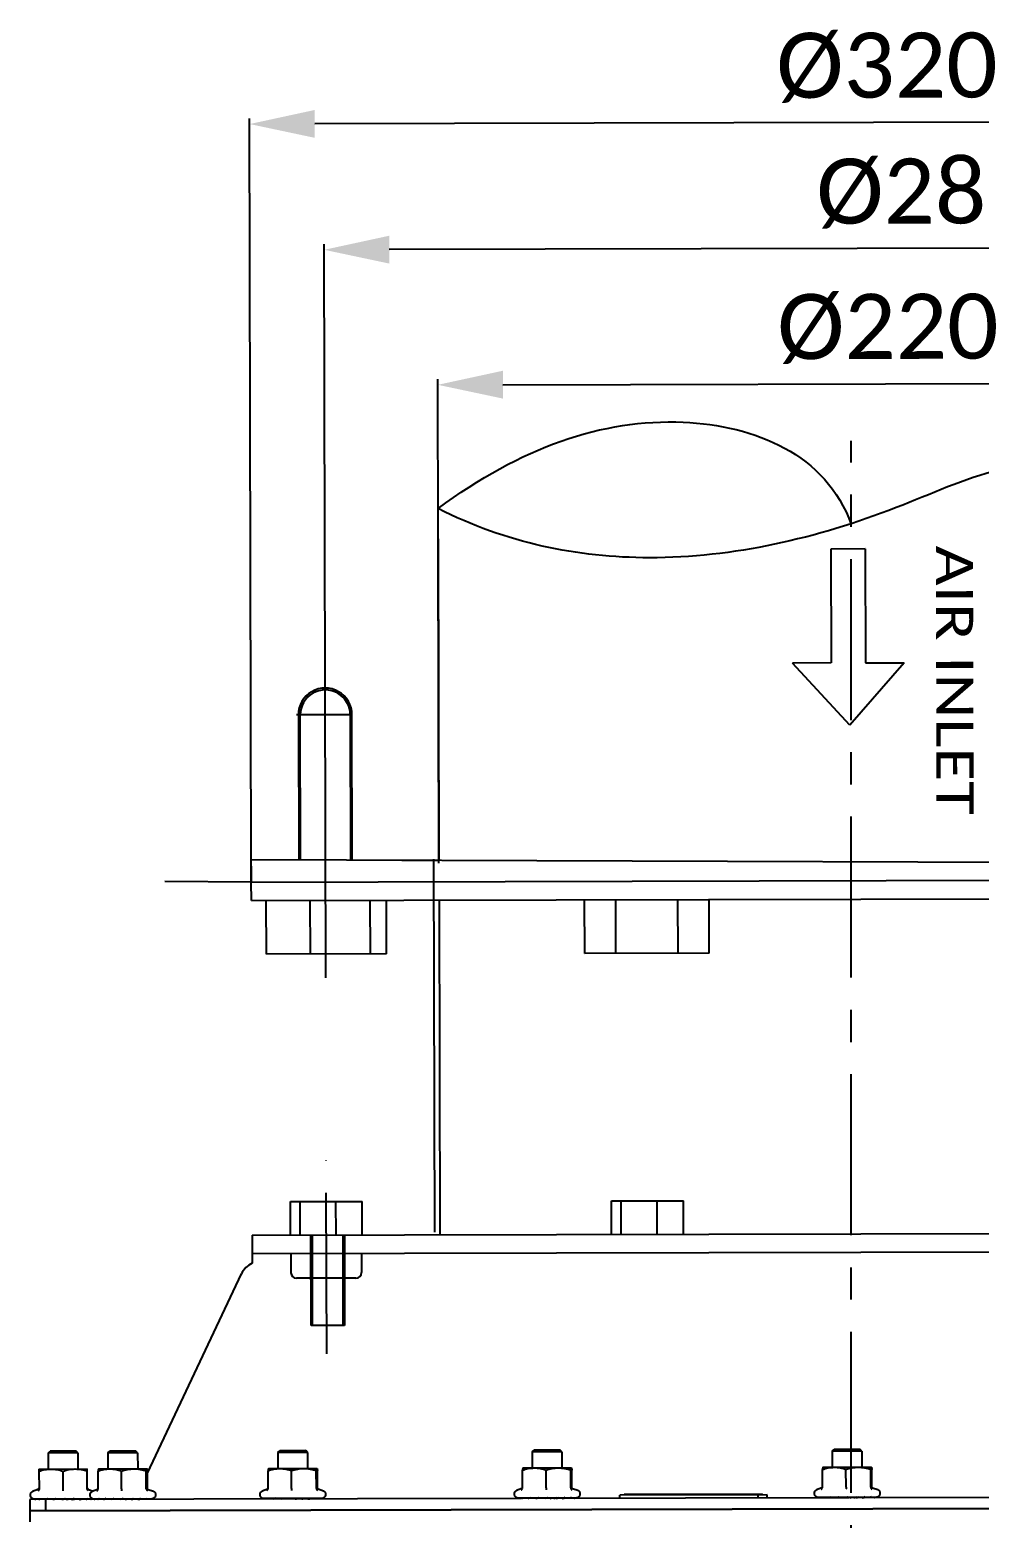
# Model space of a CAD drawing. Header units: millimetres. Extents: x 242 to 4341, y -255 to 3233.
# Drawn here: x 521.8 to 777.3, y 1896 to 2296.4 of the extents above; entities that cross this region are included whole.
import ezdxf
from ezdxf.enums import TextEntityAlignment as Align

# ---------------------------------------------------------------- set-up
doc = ezdxf.new("R2010")
doc.units = ezdxf.units.MM
doc.header["$LTSCALE"] = 115.5
doc.header["$PDMODE"] = 3
doc.header["$PDSIZE"] = 8
doc.linetypes.add('CENTER', pattern=[0.6, 0.375, -0.075, 0.075, -0.075])
doc.layers.get('0').update_dxf_attribs({"linetype": 'CONTINUOUS'})
doc.layers.get('Defpoints').update_dxf_attribs({"linetype": 'CONTINUOUS'})
doc.layers.add('02___PRT_ALL_AXES', color=7, linetype='CONTINUOUS')
doc.styles.get("Standard").update_dxf_attribs({"font": 'calibri.ttf'})
doc.dimstyles.new('DIMSTYLE_1', dxfattribs={"dimtxt": 17.5, "dimasz": 17.5, "dimexe": 1.5, "dimexo": 1, "dimgap": 0.875, "dimtad": 1, "dimdec": 0, "dimdsep": 46, "dimtxsty": 'Standard', "dimblk": '_FILLED', "dimblk1": '_FILLED', "dimblk2": '_FILLED', "dimcen": 0.09, "dimazin": 2, "dimtp": 0.01, "dimtm": 0.01, "dimtfac": 1, "dimtdec": 0, "dimtofl": 0, "dimtmove": 0, "dimatfit": 3, "dimldrblk": '_FILLED', "dimfxl": 1, "dimtolj": 1, "dimarcsym": 0})
doc.dimstyles.new('DIMSTYLE_2', dxfattribs={"dimtxt": 17.5, "dimasz": 17.5, "dimexe": 1.5, "dimexo": 1, "dimgap": 0.875, "dimtad": 1, "dimdsep": 46, "dimtxsty": 'Standard', "dimblk": '_FILLED', "dimblk1": '_FILLED', "dimblk2": '_FILLED', "dimcen": 0.09, "dimazin": 2, "dimtp": 0.01, "dimtm": 0.01, "dimtfac": 1, "dimtofl": 0, "dimtmove": 0, "dimatfit": 3, "dimldrblk": '_FILLED', "dimfxl": 1, "dimtolj": 1, "dimarcsym": 0})

# ---------------------------------------------------------------- blocks, each defined once
blk = doc.blocks.new('_FILLED')
at = {"color": 0, "linetype": 'ByBlock'}
blk.add_solid([(0, 0), (-1, 0.214), (-1, -0.214)], dxfattribs=at)
blk = doc.blocks.new('*D375')
at = {"color": 0, "linetype": 'Continuous', "lineweight": -2}
for p, q in [((581.38, 2072.16), (580.93, 2272.56)), ((883.43, 2271.74), (598.44, 2271.1)), ((901.38, 2072.87), (900.93, 2273.27))]:
    blk.add_line(p, q, dxfattribs=at)
at = {"layer": 'Defpoints', "color": 0}
for p in [(580.94, 2271.06), (581.38, 2071.16), (901.38, 2071.87)]:
    blk.add_point(p, dxfattribs=at)
at = {"color": 0, "linetype": 'ByBlock', "lineweight": -2, "xscale": 17.5, "yscale": 17.5, "zscale": 17.5}
for p, rotation in [((580.94, 2271.06), 180.1274300736771), ((900.93, 2271.77), 0.1274300736770528)]:
    blk.add_blockref('_FILLED', p, dxfattribs=dict(at, rotation=rotation))
at = {"color": 0, "insert": (752.43, 2295.65), "char_height": 17.5, "attachment_point": 2, "rotation": 0.1274, "line_spacing_factor": 0.9}
blk.add_mtext('\\A1;%%c320', dxfattribs=at)
blk = doc.blocks.new('*D379')
at = {"color": 0, "linetype": 'Continuous', "lineweight": -2}
for p, q in [((601.45, 2041.38), (601.01, 2238.73)), ((881.45, 2038.43), (881.01, 2239.35)), ((863.51, 2237.81), (618.51, 2237.27))]:
    blk.add_line(p, q, dxfattribs=at)
at = {"layer": 'Defpoints', "color": 0}
for p in [(601.01, 2237.23), (601.45, 2040.38), (881.46, 2037.43)]:
    blk.add_point(p, dxfattribs=at)
at = {"color": 0, "linetype": 'ByBlock', "lineweight": -2, "xscale": 17.5, "yscale": 17.5, "zscale": 17.5}
for p, rotation in [((601.01, 2237.23), 180.127430073677), ((881.01, 2237.85), 0.1274300736770063)]:
    blk.add_blockref('_FILLED', p, dxfattribs=dict(at, rotation=rotation))
at = {"color": 0, "insert": (763.21, 2261.8), "char_height": 17.5, "attachment_point": 2, "rotation": 0.1274, "line_spacing_factor": 0.9}
blk.add_mtext('\\A1;%%c280', dxfattribs=at)
blk = doc.blocks.new('*D382')
at = {"color": 0, "linetype": 'Continuous', "lineweight": -2}
for p, q in [((631.88, 2072.27), (631.59, 2202.41)), ((850.88, 2072.76), (850.59, 2202.89)), ((649.09, 2200.94), (833.09, 2201.35))]:
    blk.add_line(p, q, dxfattribs=at)
at = {"layer": 'Defpoints', "color": 0}
for p in [(850.59, 2201.39), (631.88, 2071.27), (850.88, 2071.76)]:
    blk.add_point(p, dxfattribs=at)
at = {"color": 0, "linetype": 'ByBlock', "lineweight": -2, "xscale": 17.5, "yscale": 17.5, "zscale": 17.5}
for p, rotation in [((631.59, 2200.91), 180.127430073677), ((850.59, 2201.39), 0.1274300736770185)]:
    blk.add_blockref('_FILLED', p, dxfattribs=dict(at, rotation=rotation))
at = {"color": 0, "insert": (752.68, 2225.38), "char_height": 17.5, "attachment_point": 2, "rotation": 0.1274, "line_spacing_factor": 0.9}
blk.add_mtext('\\A1;%%c220', dxfattribs=at)
blk = doc.blocks.new('ARROW_2_BL0', base_point=(1103.52, 965.54))
at = {"color": 7, "linetype": 'Continuous'}
for p, q in [((1110.46, 970.17), (1110.46, 980.54)), ((1110.46, 980.54), (1127.21, 965.86)), ((1079.82, 970.17), (1079.82, 960.92)), ((1079.82, 970.17), (1110.46, 970.17)), ((1127.21, 965.86), (1110.46, 950.54)), ((1079.82, 960.92), (1110.46, 960.92)), ((1110.46, 960.92), (1110.46, 950.54))]:
    blk.add_line(p, q, dxfattribs=at)

msp = doc.modelspace()

# ---------------------------------------------------------------- linework, layer by layer
at = {"color": 0, "linetype": 'Continuous'}
for p, q in [((631.876, 2073.03), (631.666, 2167.603)), ((631.684, 2159.512), (631.876, 2073.03)), ((608.461, 2112.102), (593.531, 2112.09)), ((594.049, 2112.105), (594.136, 2073.008)), ((594.641, 2073.009), (594.554, 2112.091)), ((608.024, 2112.102), (608.111, 2073.039)), ((608.548, 2073.04), (608.461, 2112.102)), ((581.312, 2071.411), (581.389, 2067.157)), ((581.389, 2067.157), (581.375, 2073.2)), ((581.375, 2073.2), (901.379, 2072.123)), ((621.876, 2073.064), (631.876, 2073.03)), ((630.777, 1972.975), (630.553, 2073.309)), ((581.342, 2067.156), (558.104, 2067.324)), ((585.438, 2047.766), (585.406, 2062.166)), ((597.278, 2047.792), (597.246, 2062.192)), ((613.45, 2047.828), (613.418, 2062.228)), ((617.784, 2047.838), (617.752, 2062.238)), ((671.113, 2047.957), (671.081, 2062.357)), ((679.485, 2047.975), (679.453, 2062.375)), ((696.228, 2048.012), (696.196, 2062.412)), ((704.599, 2048.031), (704.567, 2062.431)), ((617.784, 2047.838), (585.438, 2047.766)), ((704.599, 2048.031), (671.113, 2047.957)), ((591.921, 1981.18), (611.239, 1981.223)), ((591.941, 1972.18), (591.921, 1981.18)), ((594.529, 1972.186), (594.509, 1981.186)), ((604.188, 1972.208), (604.168, 1981.208)), ((611.259, 1972.223), (611.239, 1981.223)), ((678.345, 1981.373), (697.663, 1981.415)), ((678.365, 1972.373), (678.345, 1981.373)), ((680.953, 1972.378), (680.933, 1981.378)), ((690.612, 1972.4), (690.592, 1981.4)), ((697.683, 1972.416), (697.663, 1981.415)), ((597.469, 1947.811), (597.415, 1972.214)), ((597.743, 1972.226), (597.798, 1947.823)), ((605.978, 1972.204), (606.033, 1947.801)), ((606.43, 1972.213), (606.484, 1947.81)), ((592.026, 1967.181), (592.038, 1962.053)), ((611.033, 1967.223), (611.045, 1962.095)), ((609.548, 1960.591), (593.541, 1960.556)), ((606.484, 1947.81), (597.469, 1947.811)), ((526.73, 1913.535), (527.229, 1914.036)), ((534.229, 1914.052), (527.229, 1914.036)), ((534.73, 1913.553), (534.229, 1914.052)), ((542.792, 1913.571), (543.291, 1914.072)), ((550.291, 1914.088), (543.291, 1914.072)), ((550.792, 1913.589), (550.291, 1914.088)), ((588.531, 1913.673), (589.03, 1914.174)), ((596.03, 1914.189), (589.03, 1914.174)), ((596.531, 1913.69), (596.03, 1914.189)), ((656.984, 1913.825), (657.483, 1914.326)), ((664.483, 1914.342), (657.483, 1914.326)), ((664.984, 1913.843), (664.483, 1914.342)), ((737.73, 1914.004), (738.229, 1914.506)), ((745.73, 1914.022), (737.73, 1914.004)), ((745.229, 1914.521), (738.229, 1914.506)), ((745.73, 1914.022), (745.229, 1914.521)), ((745.73, 1914.022), (745.739, 1909.722)), ((534.73, 1913.553), (526.73, 1913.535)), ((526.73, 1913.535), (526.74, 1909.235)), ((534.73, 1913.553), (534.74, 1909.253)), ((550.792, 1913.589), (542.792, 1913.571)), ((542.792, 1913.571), (542.801, 1909.271)), ((550.792, 1913.589), (550.801, 1909.289)), ((596.531, 1913.69), (588.531, 1913.673)), ((588.531, 1913.673), (588.54, 1909.373)), ((596.531, 1913.69), (596.54, 1909.39)), ((664.984, 1913.843), (656.984, 1913.825)), ((656.984, 1913.825), (656.993, 1909.525)), ((664.984, 1913.843), (664.993, 1909.543)), ((737.73, 1914.004), (737.739, 1909.704)), ((524.24, 1909.23), (537.24, 1909.259)), ((524.24, 1909.23), (524.24, 1908.649)), ((524.24, 1908.649), (524.251, 1903.836)), ((530.749, 1903.851), (530.739, 1908.663)), ((537.24, 1908.678), (537.24, 1909.259)), ((537.251, 1903.866), (537.24, 1908.678)), ((537.252, 1904.199), (537.242, 1908.678)), ((540.145, 1903.872), (540.135, 1908.684)), ((540.301, 1909.265), (540.294, 1909.261)), ((540.301, 1909.265), (553.294, 1909.294)), ((546.463, 1903.886), (546.453, 1908.698)), ((553.131, 1903.901), (553.121, 1908.713)), ((553.294, 1909.294), (553.308, 1909.29)), ((553.481, 1903.902), (553.471, 1908.714)), ((585.899, 1903.974), (585.889, 1908.786)), ((586.04, 1909.367), (586.034, 1909.364)), ((586.04, 1909.367), (599.034, 1909.396)), ((592.235, 1903.988), (592.224, 1908.8)), ((598.888, 1904.003), (598.877, 1908.815)), ((599.034, 1909.396), (599.046, 1909.393)), ((599.205, 1904.003), (599.195, 1908.816)), ((654.363, 1904.126), (654.352, 1908.938)), ((654.493, 1909.519), (654.488, 1909.516)), ((654.493, 1909.519), (667.488, 1909.548)), ((660.711, 1904.14), (660.7, 1908.953)), ((667.353, 1904.155), (667.342, 1908.967)), ((667.488, 1909.548), (667.498, 1909.545)), ((667.648, 1904.162), (667.637, 1908.968)), ((735.104, 1904.306), (735.093, 1909.118)), ((735.239, 1909.699), (735.234, 1909.696)), ((735.239, 1909.699), (748.234, 1909.728)), ((741.445, 1904.32), (741.434, 1909.132)), ((748.093, 1904.335), (748.082, 1909.147)), ((748.234, 1909.728), (748.245, 1909.725)), ((748.399, 1904.335), (748.388, 1909.148)), ((961.757, 1902.003), (521.758, 1901.024)), ((523.923, 1903.709), (522.507, 1903.19)), ((537.581, 1903.739), (538.784, 1903.305)), ((539.985, 1903.745), (538.568, 1903.226)), ((539.977, 1903.742), (539.978, 1903.742)), ((553.65, 1903.772), (553.649, 1903.773)), ((553.65, 1903.772), (555.061, 1903.263)), ((585.717, 1903.844), (584.307, 1903.328)), ((585.717, 1903.844), (585.718, 1903.844)), ((585.718, 1903.844), (585.829, 1903.903)), ((585.829, 1903.903), (585.899, 1903.968)), ((599.388, 1903.874), (599.387, 1903.875)), ((599.388, 1903.875), (600.8, 1903.364)), ((654.171, 1903.997), (652.761, 1903.48)), ((654.171, 1903.997), (654.172, 1903.997)), ((654.172, 1903.997), (654.28, 1904.054)), ((654.28, 1904.054), (654.356, 1904.122)), ((654.35, 1904.01), (654.363, 1904.126)), ((654.356, 1904.122), (654.363, 1904.132)), ((667.84, 1904.027), (667.839, 1904.027)), ((667.84, 1904.027), (669.253, 1903.516)), ((720.183, 1902.265), (680.569, 1902.177)), ((680.571, 1901.377), (680.569, 1902.177)), ((719.006, 1902.463), (681.745, 1902.38)), ((681.745, 1902.38), (681.745, 1902.18)), ((717.048, 1902.458), (717.048, 1902.258)), ((717.835, 1901.46), (717.833, 1902.26)), ((719.006, 1902.463), (719.007, 1902.263)), ((720.185, 1901.465), (720.183, 1902.265)), ((734.917, 1904.176), (733.507, 1903.659)), ((734.917, 1904.176), (734.918, 1904.176)), ((734.918, 1904.176), (735.033, 1904.238)), ((735.033, 1904.238), (735.104, 1904.306)), ((735.09, 1904.185), (735.104, 1904.306)), ((748.587, 1904.206), (748.586, 1904.207)), ((748.587, 1904.207), (749.999, 1903.696)), ((961.764, 1899.003), (521.765, 1898.024)), ((522.858, 1901.227), (538.658, 1901.262)), ((522.858, 1901.055), (522.858, 1901.227)), ((522.874, 1901.227), (522.874, 1901.224)), ((523.005, 1901.227), (523.005, 1901.027)), ((523.853, 1901.229), (523.854, 1901.029)), ((525.378, 1901.232), (525.378, 1901.032)), ((525.985, 1901.033), (525.992, 1898.033)), ((527.429, 1901.237), (527.429, 1901.037)), ((529.806, 1901.242), (529.806, 1901.042)), ((532.276, 1901.247), (532.276, 1901.047)), ((534.597, 1901.253), (534.598, 1901.053)), ((536.543, 1901.257), (536.543, 1901.057)), ((537.922, 1901.26), (537.923, 1901.06)), ((538.6, 1901.262), (538.601, 1901.062)), ((538.658, 1901.091), (538.658, 1901.262)), ((538.92, 1901.262), (538.919, 1901.194)), ((538.92, 1901.262), (554.719, 1901.297)), ((539.004, 1901.262), (539.005, 1901.062)), ((539.744, 1901.264), (539.745, 1901.064)), ((541.177, 1901.267), (541.177, 1901.067)), ((543.162, 1901.272), (543.162, 1901.072)), ((545.505, 1901.277), (545.505, 1901.077)), ((547.976, 1901.282), (547.977, 1901.082)), ((550.335, 1901.288), (550.335, 1901.088)), ((552.349, 1901.292), (552.349, 1901.092)), ((553.822, 1901.295), (553.822, 1901.095)), ((554.609, 1901.297), (554.609, 1901.097)), ((554.719, 1901.229), (554.719, 1901.297)), ((584.66, 1901.364), (584.658, 1901.282)), ((584.66, 1901.364), (600.458, 1901.399)), ((584.748, 1901.364), (584.749, 1901.164)), ((585.499, 1901.366), (585.499, 1901.166)), ((586.94, 1901.369), (586.94, 1901.169)), ((588.931, 1901.373), (588.932, 1901.173)), ((591.277, 1901.379), (591.278, 1901.179)), ((593.749, 1901.384), (593.749, 1901.184)), ((596.104, 1901.389), (596.104, 1901.189)), ((598.112, 1901.394), (598.112, 1901.194)), ((599.576, 1901.397), (599.577, 1901.197)), ((600.354, 1901.399), (600.354, 1901.199)), ((600.458, 1901.318), (600.458, 1901.399)), ((653.114, 1901.516), (653.111, 1901.426)), ((653.114, 1901.516), (668.911, 1901.551)), ((653.205, 1901.516), (653.206, 1901.316)), ((653.963, 1901.518), (653.963, 1901.318)), ((655.41, 1901.521), (655.41, 1901.321)), ((657.406, 1901.526), (657.406, 1901.326)), ((659.754, 1901.531), (659.755, 1901.331)), ((662.226, 1901.536), (662.226, 1901.336)), ((664.579, 1901.542), (664.579, 1901.342)), ((666.582, 1901.546), (666.583, 1901.346)), ((668.04, 1901.549), (668.041, 1901.349)), ((668.811, 1901.551), (668.811, 1901.351)), ((668.911, 1901.461), (668.911, 1901.551)), ((733.86, 1901.696), (733.857, 1901.61)), ((733.86, 1901.696), (749.657, 1901.731)), ((733.949, 1901.696), (733.95, 1901.496)), ((734.703, 1901.698), (734.704, 1901.498)), ((736.148, 1901.701), (736.148, 1901.501)), ((738.141, 1901.705), (738.141, 1901.505)), ((740.488, 1901.711), (740.489, 1901.511)), ((742.96, 1901.716), (742.96, 1901.516)), ((745.314, 1901.721), (745.314, 1901.521)), ((747.32, 1901.726), (747.32, 1901.526)), ((748.781, 1901.729), (748.781, 1901.529)), ((749.555, 1901.731), (749.555, 1901.531)), ((749.657, 1901.645), (749.657, 1901.731))]:
    msp.add_line(p, q, dxfattribs=at)
for points in [[(523.923, 1903.709), (524.014, 1903.753), (524.116, 1903.837), (524.191, 1903.941), (524.236, 1904.056), (524.25, 1904.17)], [(537.251, 1904.209), (537.267, 1904.085), (537.312, 1903.97), (537.388, 1903.866), (537.491, 1903.783), (537.581, 1903.74)], [(539.978, 1903.742), (540.089, 1903.802), (540.143, 1903.853)], [(553.449, 1903.921), (553.446, 1903.929), (553.447, 1903.927), (553.47, 1903.895)], [(553.47, 1903.895), (553.538, 1903.831), (553.649, 1903.773)], [(599.17, 1904.047), (599.169, 1904.05), (599.175, 1904.039), (599.203, 1904)], [(599.203, 1904), (599.276, 1903.933), (599.387, 1903.875)], [(667.612, 1904.215), (667.612, 1904.214), (667.623, 1904.196)], [(667.623, 1904.196), (667.655, 1904.152), (667.731, 1904.084), (667.839, 1904.027)], [(748.364, 1904.385), (748.363, 1904.388), (748.369, 1904.377), (748.397, 1904.338)], [(748.397, 1904.338), (748.471, 1904.268), (748.586, 1904.207)]]:
    msp.add_lwpolyline(points, dxfattribs=at)
for centre, radius, start, end in [((601.255, 2112.121), 7.206, 359.84994, 180.12743), ((601.289, 2112.106), 6.735, 359.9663, 180.12743), ((609.545, 1962.091), 1.5, 270.12743, 0.12743), ((593.538, 1962.056), 1.5, 180.12743, 270.12743), ((522.856, 1902.239), 1.013, 110.12743, 270.12743), ((538.917, 1902.275), 1.013, 110.12743, 270.12743), ((539.646, 1903.871), 0.5, 357.95583, 0.1388), ((553.981, 1903.903), 0.5, 180.11576, 182.329), ((554.717, 1902.31), 1.013, 270.12743, 70.12743), ((584.656, 1902.377), 1.013, 110.12743, 270.12743), ((585.402, 1903.973), 0.497, 359.49727, 0.14237), ((599.703, 1904.005), 0.498, 180.11239, 180.78632), ((600.456, 1902.412), 1.013, 270.12743, 70.12743), ((653.109, 1902.529), 1.013, 110.12743, 270.12743), ((668.909, 1902.564), 1.013, 270.12743, 70.12743), ((733.855, 1902.709), 1.013, 110.12743, 270.12743), ((749.655, 1902.744), 1.013, 270.12743, 70.12743), ((531.647, 1902.046), 1, 270.12743, 306.99733), ((532.927, 1902.619), 1.565, 285.28238, 286.57487), ((533.388, 1902.05), 1, 270.12743, 306.99733), ((535.114, 1902.542), 1.488, 270.12356, 271.81775), ((535.116, 1902.496), 1.442, 271.81511, 274.04926), ((535.215, 1902.054), 1, 270.12743, 306.99733), ((538.655, 1902.274), 1.013, 270.12743, 277.5896), ((547.469, 1902.081), 1, 270.12743, 300.68913), ((549.183, 1902.085), 1, 270.12743, 306.99733), ((550.866, 1902.637), 1.548, 270.10533, 274.22881), ((550.87, 1902.572), 1.483, 274.2504, 275.44268), ((551.009, 1902.089), 1, 270.12743, 306.99733), ((593.23, 1902.183), 1, 270.12743, 301.46883), ((594.947, 1902.187), 1, 270.12743, 306.99733), ((596.634, 1902.733), 1.543, 270.10753, 274.0133), ((596.638, 1902.67), 1.48, 274.03222, 275.30643), ((596.773, 1902.191), 1, 270.12743, 306.99733), ((661.699, 1902.335), 1, 270.12743, 302.01813), ((663.418, 1902.339), 1, 270.12743, 306.99733), ((665.108, 1902.882), 1.539, 270.10904, 273.8596), ((665.112, 1902.82), 1.477, 273.87668, 275.21073), ((665.243, 1902.343), 1, 270.12743, 306.99733), ((742.437, 1902.515), 1, 270.12743, 301.74433), ((744.155, 1902.519), 1, 270.12743, 306.99733), ((745.844, 1903.063), 1.541, 270.10829, 273.93641), ((745.847, 1903.001), 1.478, 273.9544, 275.2584), ((745.981, 1902.523), 1, 270.12743, 306.99733)]:
    msp.add_arc(centre, radius, start, end, dxfattribs=at)
for points, knots in [([(631.666, 2167.603), (653.842, 2184.071), (695.247, 2198.656), (735.996, 2182.329), (742.866, 2163.314)], [0, 0, 0, 0, 0.5311239, 1, 1, 1, 1]), ([(850.665, 2168.091), (827.958, 2179.494), (794.375, 2185.419), (743.473, 2161.874), (691.533, 2149.854), (649.919, 2158.35), (631.666, 2167.603)], [0, 0, 0, 0, 0.3062384, 0.4378051, 0.7398205, 1, 1, 1, 1]), ([(524.24, 1908.649), (524.765, 1908.825), (525.833, 1909.121), (526.938, 1909.236), (527.488, 1909.237)], [0, 0, 0, 0, 0.5018684, 1, 1, 1, 1]), ([(527.488, 1909.237), (528.038, 1909.238), (529.144, 1909.128), (530.213, 1908.838), (530.739, 1908.663)], [0, 0, 0, 0, 0.4981302, 1, 1, 1, 1]), ([(530.739, 1908.663), (531.264, 1908.84), (532.332, 1909.135), (533.438, 1909.25), (533.988, 1909.251)], [0, 0, 0, 0, 0.5018631, 1, 1, 1, 1]), ([(533.988, 1909.251), (534.538, 1909.253), (535.645, 1909.143), (536.714, 1908.852), (537.24, 1908.678)], [0, 0, 0, 0, 0.4981355, 1, 1, 1, 1]), ([(540.135, 1908.684), (540.645, 1908.861), (541.682, 1909.156), (542.758, 1909.271), (543.292, 1909.272)], [0, 0, 0, 0, 0.5022737, 1, 1, 1, 1]), ([(540.294, 1909.261), (540.286, 1909.256), (540.27, 1909.238), (540.24, 1909.179), (540.207, 1909.066), (540.169, 1908.893), (540.147, 1908.759), (540.135, 1908.684)], [0, 0, 0, 0, 0.0477552, 0.1175999, 0.3277317, 0.6260848, 1, 1, 1, 1]), ([(543.292, 1909.272), (543.827, 1909.273), (544.904, 1909.163), (545.942, 1908.872), (546.453, 1908.698)], [0, 0, 0, 0, 0.4977246, 1, 1, 1, 1]), ([(546.453, 1908.698), (546.992, 1908.875), (548.088, 1909.17), (549.221, 1909.285), (549.785, 1909.286)], [0, 0, 0, 0, 0.5015173, 1, 1, 1, 1]), ([(549.785, 1909.286), (550.349, 1909.288), (551.483, 1909.178), (552.58, 1908.887), (553.121, 1908.713)], [0, 0, 0, 0, 0.4984815, 1, 1, 1, 1]), ([(553.121, 1908.713), (553.133, 1908.793), (553.158, 1908.936), (553.193, 1909.099), (553.226, 1909.2), (553.248, 1909.254), (553.274, 1909.294), (553.294, 1909.294)], [0, 0, 0, 0, 0.3946841, 0.700616, 0.8153629, 0.9028723, 1, 1, 1, 1]), ([(553.308, 1909.29), (553.317, 1909.285), (553.333, 1909.267), (553.363, 1909.208), (553.397, 1909.095), (553.435, 1908.922), (553.458, 1908.788), (553.471, 1908.714)], [0, 0, 0, 0, 0.0477851, 0.1176661, 0.3278155, 0.6261211, 1, 1, 1, 1]), ([(585.889, 1908.786), (586.4, 1908.962), (587.44, 1909.257), (588.519, 1909.373), (589.055, 1909.374)], [0, 0, 0, 0, 0.5022332, 1, 1, 1, 1]), ([(586.015, 1909.342), (586, 1909.319), (585.977, 1909.253), (585.947, 1909.133), (585.917, 1908.972), (585.898, 1908.852), (585.889, 1908.786)], [0, 0, 0, 0, 0.1429748, 0.362353, 0.6512174, 1, 1, 1, 1]), ([(586.034, 1909.364), (586.033, 1909.363), (586.025, 1909.357), (586.019, 1909.349), (586.015, 1909.342)], [0, 0, 0, 0, 0.207794, 1, 1, 1, 1]), ([(589.055, 1909.374), (589.591, 1909.375), (590.671, 1909.265), (591.712, 1908.974), (592.224, 1908.8)], [0, 0, 0, 0, 0.4977651, 1, 1, 1, 1]), ([(592.224, 1908.8), (592.762, 1908.977), (593.855, 1909.272), (594.986, 1909.387), (595.549, 1909.388)], [0, 0, 0, 0, 0.5015472, 1, 1, 1, 1]), ([(595.549, 1909.388), (596.112, 1909.389), (597.243, 1909.28), (598.338, 1908.989), (598.877, 1908.815)], [0, 0, 0, 0, 0.4984516, 1, 1, 1, 1]), ([(598.877, 1908.815), (598.888, 1908.895), (598.911, 1909.037), (598.947, 1909.218), (598.98, 1909.33), (599.009, 1909.384), (599.027, 1909.396), (599.034, 1909.396)], [0, 0, 0, 0, 0.3963241, 0.7029249, 0.9040508, 0.9631695, 1, 1, 1, 1]), ([(599.046, 1909.393), (599.048, 1909.392), (599.056, 1909.386), (599.062, 1909.378), (599.066, 1909.371)], [0, 0, 0, 0, 0.2077617, 1, 1, 1, 1]), ([(599.066, 1909.371), (599.081, 1909.348), (599.104, 1909.282), (599.135, 1909.162), (599.166, 1909.002), (599.185, 1908.882), (599.195, 1908.816)], [0, 0, 0, 0, 0.1430403, 0.3624164, 0.6512399, 1, 1, 1, 1]), ([(654.352, 1908.938), (654.865, 1909.115), (655.907, 1909.41), (656.988, 1909.525), (657.525, 1909.526)], [0, 0, 0, 0, 0.5022049, 1, 1, 1, 1]), ([(654.469, 1909.495), (654.456, 1909.471), (654.434, 1909.405), (654.406, 1909.285), (654.378, 1909.124), (654.361, 1909.004), (654.352, 1908.938)], [0, 0, 0, 0, 0.1419707, 0.3612066, 0.6504564, 1, 1, 1, 1]), ([(654.488, 1909.516), (654.487, 1909.515), (654.479, 1909.509), (654.473, 1909.501), (654.469, 1909.495)], [0, 0, 0, 0, 0.2029261, 1, 1, 1, 1]), ([(657.525, 1909.526), (658.062, 1909.527), (659.143, 1909.417), (660.187, 1909.126), (660.7, 1908.953)], [0, 0, 0, 0, 0.4977934, 1, 1, 1, 1]), ([(660.7, 1908.953), (661.237, 1909.129), (662.329, 1909.424), (663.458, 1909.539), (664.02, 1909.54)], [0, 0, 0, 0, 0.5015687, 1, 1, 1, 1]), ([(664.02, 1909.54), (664.582, 1909.542), (665.711, 1909.432), (666.804, 1909.141), (667.342, 1908.967)], [0, 0, 0, 0, 0.4984301, 1, 1, 1, 1]), ([(667.342, 1908.967), (667.353, 1909.047), (667.374, 1909.189), (667.407, 1909.37), (667.438, 1909.482), (667.464, 1909.535), (667.481, 1909.548), (667.488, 1909.548)], [0, 0, 0, 0, 0.3982056, 0.7058643, 0.9068219, 0.9650401, 1, 1, 1, 1]), ([(667.498, 1909.545), (667.5, 1909.544), (667.508, 1909.538), (667.514, 1909.53), (667.518, 1909.524)], [0, 0, 0, 0, 0.2028916, 1, 1, 1, 1]), ([(667.518, 1909.524), (667.531, 1909.5), (667.553, 1909.434), (667.582, 1909.315), (667.61, 1909.154), (667.628, 1909.034), (667.637, 1908.968)], [0, 0, 0, 0, 0.1420371, 0.3612706, 0.6504791, 1, 1, 1, 1]), ([(735.093, 1909.118), (735.605, 1909.294), (736.646, 1909.589), (737.726, 1909.704), (738.262, 1909.706)], [0, 0, 0, 0, 0.502219, 1, 1, 1, 1]), ([(735.215, 1909.674), (735.2, 1909.651), (735.178, 1909.585), (735.149, 1909.465), (735.12, 1909.304), (735.102, 1909.184), (735.093, 1909.118)], [0, 0, 0, 0, 0.1424651, 0.3617707, 0.6508307, 1, 1, 1, 1]), ([(735.234, 1909.696), (735.232, 1909.695), (735.224, 1909.689), (735.219, 1909.681), (735.215, 1909.674)], [0, 0, 0, 0, 0.2054252, 1, 1, 1, 1]), ([(738.262, 1909.706), (738.799, 1909.707), (739.88, 1909.597), (740.922, 1909.306), (741.434, 1909.132)], [0, 0, 0, 0, 0.4977793, 1, 1, 1, 1]), ([(741.434, 1909.132), (741.972, 1909.309), (743.065, 1909.604), (744.195, 1909.719), (744.757, 1909.72)], [0, 0, 0, 0, 0.501558, 1, 1, 1, 1]), ([(744.757, 1909.72), (745.319, 1909.721), (746.45, 1909.612), (747.544, 1909.321), (748.082, 1909.147)], [0, 0, 0, 0, 0.4984408, 1, 1, 1, 1]), ([(748.082, 1909.147), (748.093, 1909.227), (748.115, 1909.369), (748.15, 1909.55), (748.181, 1909.662), (748.209, 1909.715), (748.227, 1909.728), (748.234, 1909.728)], [0, 0, 0, 0, 0.3972731, 0.7044059, 0.9054434, 0.9641063, 1, 1, 1, 1]), ([(748.245, 1909.725), (748.247, 1909.724), (748.254, 1909.718), (748.26, 1909.71), (748.264, 1909.703)], [0, 0, 0, 0, 0.2053918, 1, 1, 1, 1]), ([(748.264, 1909.703), (748.279, 1909.68), (748.301, 1909.614), (748.331, 1909.494), (748.361, 1909.333), (748.379, 1909.213), (748.388, 1909.148)], [0, 0, 0, 0, 0.142531, 0.3618344, 0.6508533, 1, 1, 1, 1]), ([(524.251, 1903.836), (524.251, 1903.723), (524.176, 1903.501), (523.997, 1903.356), (523.9, 1903.315)], [0, 0, 0, 0, 0.5172663, 1, 1, 1, 1]), ([(530.751, 1903.33), (530.75, 1903.357), (530.751, 1903.531), (530.75, 1903.704), (530.749, 1903.851)], [0, 0, 0, 0, 0.1542619, 1, 1, 1, 1]), ([(537.604, 1903.345), (537.506, 1903.386), (537.327, 1903.531), (537.251, 1903.753), (537.251, 1903.866)], [0, 0, 0, 0, 0.4826761, 1, 1, 1, 1]), ([(539.786, 1903.35), (539.865, 1903.383), (540.015, 1903.488), (540.104, 1903.649), (540.127, 1903.736)], [0, 0, 0, 0, 0.4879464, 1, 1, 1, 1]), ([(546.463, 1903.886), (546.464, 1903.779), (546.46, 1903.605), (546.454, 1903.431), (546.445, 1903.365)], [0, 0, 0, 0, 0.6180399, 1, 1, 1, 1]), ([(553.131, 1903.901), (553.131, 1903.788), (553.203, 1903.568), (553.379, 1903.422), (553.474, 1903.381)], [0, 0, 0, 0, 0.5205069, 1, 1, 1, 1]), ([(585.54, 1903.452), (585.621, 1903.486), (585.774, 1903.594), (585.863, 1903.76), (585.884, 1903.849)], [0, 0, 0, 0, 0.4874824, 1, 1, 1, 1]), ([(592.235, 1903.988), (592.235, 1903.881), (592.231, 1903.707), (592.226, 1903.533), (592.218, 1903.467)], [0, 0, 0, 0, 0.6181222, 1, 1, 1, 1]), ([(598.888, 1904.003), (598.888, 1903.89), (598.96, 1903.669), (599.136, 1903.523), (599.232, 1903.482)], [0, 0, 0, 0, 0.5201643, 1, 1, 1, 1]), ([(654.005, 1903.604), (654.087, 1903.638), (654.241, 1903.749), (654.33, 1903.919), (654.35, 1904.01)], [0, 0, 0, 0, 0.4871495, 1, 1, 1, 1]), ([(660.711, 1904.14), (660.711, 1904.033), (660.707, 1903.859), (660.703, 1903.685), (660.696, 1903.619)], [0, 0, 0, 0, 0.6181755, 1, 1, 1, 1]), ([(667.353, 1904.155), (667.353, 1904.042), (667.425, 1903.822), (667.602, 1903.676), (667.698, 1903.635)], [0, 0, 0, 0, 0.5199233, 1, 1, 1, 1]), ([(734.745, 1903.784), (734.827, 1903.818), (734.98, 1903.927), (735.069, 1904.095), (735.09, 1904.185)], [0, 0, 0, 0, 0.4873159, 1, 1, 1, 1]), ([(741.445, 1904.32), (741.445, 1904.212), (741.442, 1904.039), (741.437, 1903.865), (741.43, 1903.799)], [0, 0, 0, 0, 0.6181494, 1, 1, 1, 1]), ([(748.093, 1904.335), (748.093, 1904.222), (748.165, 1904.001), (748.342, 1903.855), (748.437, 1903.814)], [0, 0, 0, 0, 0.5200434, 1, 1, 1, 1]), ([(522.874, 1901.224), (522.87, 1901.189), (522.863, 1901.133), (522.858, 1901.077), (522.858, 1901.055)], [0, 0, 0, 0, 0.6210618, 1, 1, 1, 1]), ([(523.418, 1901.228), (523.378, 1901.17), (523.304, 1901.08), (523.191, 1901.027), (523.145, 1901.027)], [0, 0, 0, 0, 0.602919, 1, 1, 1, 1]), ([(524.68, 1901.231), (524.604, 1901.166), (524.442, 1901.067), (524.256, 1901.03), (524.17, 1901.029)], [0, 0, 0, 0, 0.5369672, 1, 1, 1, 1]), ([(526.537, 1901.235), (526.502, 1901.213), (526.365, 1901.134), (526.212, 1901.082), (526.097, 1901.059)], [0, 0, 0, 0, 0.2583326, 1, 1, 1, 1]), ([(528.807, 1901.24), (528.744, 1901.205), (528.487, 1901.086), (528.2, 1901.038), (527.99, 1901.038)], [0, 0, 0, 0, 0.2547284, 1, 1, 1, 1]), ([(531.268, 1901.245), (531.203, 1901.21), (530.933, 1901.09), (530.633, 1901.044), (530.412, 1901.043)], [0, 0, 0, 0, 0.2506209, 1, 1, 1, 1]), ([(533.339, 1901.11), (533.225, 1901.079), (533.066, 1901.054), (532.908, 1901.049), (532.868, 1901.049)], [0, 0, 0, 0, 0.7482755, 1, 1, 1, 1]), ([(535.804, 1901.255), (535.719, 1901.195), (535.529, 1901.102), (535.321, 1901.065), (535.217, 1901.057)], [0, 0, 0, 0, 0.4993717, 1, 1, 1, 1]), ([(537.435, 1901.259), (537.371, 1901.193), (537.214, 1901.088), (537.03, 1901.058), (536.94, 1901.058)], [0, 0, 0, 0, 0.5074707, 1, 1, 1, 1]), ([(538.413, 1901.261), (538.387, 1901.203), (538.336, 1901.124), (538.234, 1901.068), (538.183, 1901.061), (538.157, 1901.061)], [0, 0, 0, 0, 0.5545273, 0.7792088, 1, 1, 1, 1]), ([(538.919, 1901.194), (538.919, 1901.174), (538.921, 1901.14), (538.924, 1901.097), (538.938, 1901.062), (538.952, 1901.062)], [0, 0, 0, 0, 0.4219412, 0.7162234, 1, 1, 1, 1]), ([(538.922, 1901.133), (538.921, 1901.129), (538.92, 1901.115), (538.92, 1901.101), (538.92, 1901.091)], [0, 0, 0, 0, 0.2942919, 1, 1, 1, 1]), ([(539.352, 1901.263), (539.333, 1901.232), (539.295, 1901.177), (539.223, 1901.101), (539.157, 1901.063), (539.117, 1901.063)], [0, 0, 0, 0, 0.3480547, 0.6233729, 1, 1, 1, 1]), ([(540.514, 1901.266), (540.443, 1901.202), (540.293, 1901.103), (540.117, 1901.065), (540.036, 1901.065)], [0, 0, 0, 0, 0.5423989, 1, 1, 1, 1]), ([(542.293, 1901.27), (542.191, 1901.202), (541.972, 1901.102), (541.734, 1901.068), (541.62, 1901.068)], [0, 0, 0, 0, 0.517216, 1, 1, 1, 1]), ([(544.516, 1901.275), (544.454, 1901.24), (544.201, 1901.121), (543.919, 1901.073), (543.712, 1901.073)], [0, 0, 0, 0, 0.2556202, 1, 1, 1, 1]), ([(546.964, 1901.28), (546.899, 1901.245), (546.629, 1901.125), (546.329, 1901.079), (546.108, 1901.078)], [0, 0, 0, 0, 0.2510455, 1, 1, 1, 1]), ([(549.397, 1901.286), (549.213, 1901.18), (548.93, 1901.099), (548.646, 1901.084), (548.575, 1901.084)], [0, 0, 0, 0, 0.7468261, 1, 1, 1, 1]), ([(551.579, 1901.29), (551.495, 1901.234), (551.311, 1901.145), (551.111, 1901.105), (551.011, 1901.096)], [0, 0, 0, 0, 0.4992808, 1, 1, 1, 1]), ([(553.294, 1901.294), (553.224, 1901.228), (553.056, 1901.123), (552.862, 1901.093), (552.767, 1901.093)], [0, 0, 0, 0, 0.5049027, 1, 1, 1, 1]), ([(554.376, 1901.297), (554.344, 1901.237), (554.282, 1901.157), (554.168, 1901.104), (554.111, 1901.096), (554.083, 1901.096)], [0, 0, 0, 0, 0.5413864, 0.7712771, 1, 1, 1, 1]), ([(554.719, 1901.229), (554.719, 1901.21), (554.718, 1901.175), (554.715, 1901.132), (554.701, 1901.097), (554.687, 1901.097)], [0, 0, 0, 0, 0.4219412, 0.7162234, 1, 1, 1, 1]), ([(584.658, 1901.283), (584.658, 1901.265), (584.66, 1901.234), (584.663, 1901.195), (584.676, 1901.164), (584.688, 1901.164)], [0, 0, 0, 0, 0.4209423, 0.7151314, 1, 1, 1, 1]), ([(585.102, 1901.365), (585.083, 1901.333), (585.044, 1901.278), (584.971, 1901.202), (584.904, 1901.165), (584.864, 1901.164)], [0, 0, 0, 0, 0.3465201, 0.6213793, 1, 1, 1, 1]), ([(586.273, 1901.368), (586.202, 1901.304), (586.051, 1901.205), (585.874, 1901.167), (585.793, 1901.166)], [0, 0, 0, 0, 0.5418558, 1, 1, 1, 1]), ([(588.06, 1901.372), (587.958, 1901.304), (587.737, 1901.204), (587.499, 1901.17), (587.384, 1901.17)], [0, 0, 0, 0, 0.5170032, 1, 1, 1, 1]), ([(590.287, 1901.376), (590.225, 1901.341), (589.972, 1901.223), (589.689, 1901.175), (589.482, 1901.175)], [0, 0, 0, 0, 0.2555334, 1, 1, 1, 1]), ([(592.737, 1901.382), (592.672, 1901.347), (592.402, 1901.226), (592.102, 1901.181), (591.881, 1901.18)], [0, 0, 0, 0, 0.2510036, 1, 1, 1, 1]), ([(595.168, 1901.387), (594.985, 1901.282), (594.701, 1901.201), (594.418, 1901.186), (594.347, 1901.186)], [0, 0, 0, 0, 0.7467997, 1, 1, 1, 1]), ([(597.345, 1901.392), (597.261, 1901.335), (597.076, 1901.246), (596.876, 1901.206), (596.775, 1901.197)], [0, 0, 0, 0, 0.4992848, 1, 1, 1, 1]), ([(599.053, 1901.396), (598.983, 1901.33), (598.816, 1901.225), (598.623, 1901.195), (598.528, 1901.195)], [0, 0, 0, 0, 0.5051169, 1, 1, 1, 1]), ([(600.125, 1901.398), (600.093, 1901.339), (600.033, 1901.259), (599.92, 1901.205), (599.863, 1901.198), (599.835, 1901.198)], [0, 0, 0, 0, 0.5424703, 0.7719242, 1, 1, 1, 1]), ([(600.458, 1901.318), (600.458, 1901.3), (600.457, 1901.269), (600.454, 1901.23), (600.441, 1901.199), (600.429, 1901.199)], [0, 0, 0, 0, 0.4209423, 0.7151314, 1, 1, 1, 1]), ([(653.111, 1901.426), (653.111, 1901.409), (653.113, 1901.381), (653.115, 1901.345), (653.128, 1901.316), (653.139, 1901.316)], [0, 0, 0, 0, 0.4202276, 0.7143704, 1, 1, 1, 1]), ([(653.563, 1901.517), (653.543, 1901.486), (653.505, 1901.431), (653.431, 1901.354), (653.363, 1901.317), (653.322, 1901.317)], [0, 0, 0, 0, 0.3454494, 0.6199902, 1, 1, 1, 1]), ([(654.741, 1901.52), (654.669, 1901.456), (654.518, 1901.357), (654.34, 1901.319), (654.258, 1901.319)], [0, 0, 0, 0, 0.5414761, 1, 1, 1, 1]), ([(656.533, 1901.524), (656.43, 1901.456), (656.21, 1901.356), (655.971, 1901.323), (655.856, 1901.322)], [0, 0, 0, 0, 0.5168538, 1, 1, 1, 1]), ([(658.763, 1901.529), (658.701, 1901.494), (658.448, 1901.375), (658.165, 1901.327), (657.958, 1901.327)], [0, 0, 0, 0, 0.2554724, 1, 1, 1, 1]), ([(661.214, 1901.534), (661.149, 1901.499), (660.879, 1901.379), (660.579, 1901.333), (660.358, 1901.332)], [0, 0, 0, 0, 0.2509743, 1, 1, 1, 1]), ([(663.644, 1901.54), (663.461, 1901.434), (663.178, 1901.353), (662.895, 1901.338), (662.823, 1901.338)], [0, 0, 0, 0, 0.7467812, 1, 1, 1, 1]), ([(665.817, 1901.544), (665.733, 1901.487), (665.548, 1901.398), (665.347, 1901.358), (665.246, 1901.349)], [0, 0, 0, 0, 0.4992881, 1, 1, 1, 1]), ([(667.519, 1901.548), (667.45, 1901.482), (667.284, 1901.377), (667.091, 1901.347), (666.997, 1901.347)], [0, 0, 0, 0, 0.5052715, 1, 1, 1, 1]), ([(668.585, 1901.551), (668.554, 1901.492), (668.494, 1901.411), (668.382, 1901.358), (668.325, 1901.35), (668.297, 1901.35)], [0, 0, 0, 0, 0.5432541, 0.7723929, 1, 1, 1, 1]), ([(668.911, 1901.461), (668.911, 1901.445), (668.91, 1901.416), (668.908, 1901.38), (668.896, 1901.351), (668.885, 1901.351)], [0, 0, 0, 0, 0.4202276, 0.7143704, 1, 1, 1, 1]), ([(733.857, 1901.61), (733.857, 1901.593), (733.859, 1901.563), (733.862, 1901.526), (733.874, 1901.496), (733.886, 1901.496)], [0, 0, 0, 0, 0.4205847, 0.7147487, 1, 1, 1, 1]), ([(734.305, 1901.697), (734.286, 1901.665), (734.247, 1901.61), (734.173, 1901.534), (734.106, 1901.496), (734.065, 1901.496)], [0, 0, 0, 0, 0.345982, 0.620681, 1, 1, 1, 1]), ([(735.48, 1901.699), (735.408, 1901.636), (735.257, 1901.537), (735.079, 1901.499), (734.998, 1901.498)], [0, 0, 0, 0, 0.5416651, 1, 1, 1, 1]), ([(737.269, 1901.703), (737.167, 1901.636), (736.946, 1901.536), (736.707, 1901.502), (736.592, 1901.502)], [0, 0, 0, 0, 0.5169282, 1, 1, 1, 1]), ([(739.498, 1901.708), (739.436, 1901.673), (739.183, 1901.555), (738.9, 1901.507), (738.692, 1901.507)], [0, 0, 0, 0, 0.2555028, 1, 1, 1, 1]), ([(741.948, 1901.714), (741.883, 1901.679), (741.613, 1901.558), (741.313, 1901.512), (741.092, 1901.512)], [0, 0, 0, 0, 0.2509889, 1, 1, 1, 1]), ([(744.379, 1901.719), (744.195, 1901.614), (743.912, 1901.533), (743.629, 1901.518), (743.558, 1901.517)], [0, 0, 0, 0, 0.7467904, 1, 1, 1, 1]), ([(746.554, 1901.724), (746.47, 1901.667), (746.285, 1901.578), (746.084, 1901.538), (745.983, 1901.529)], [0, 0, 0, 0, 0.4992864, 1, 1, 1, 1]), ([(748.259, 1901.728), (748.189, 1901.661), (748.022, 1901.557), (747.829, 1901.527), (747.735, 1901.527)], [0, 0, 0, 0, 0.505194, 1, 1, 1, 1]), ([(749.327, 1901.73), (749.296, 1901.671), (749.236, 1901.591), (749.123, 1901.537), (749.067, 1901.53), (749.039, 1901.53)], [0, 0, 0, 0, 0.5428613, 0.7721579, 1, 1, 1, 1]), ([(749.657, 1901.645), (749.657, 1901.628), (749.656, 1901.598), (749.654, 1901.561), (749.641, 1901.531), (749.63, 1901.531)], [0, 0, 0, 0, 0.4205847, 0.7147487, 1, 1, 1, 1])]:
    msp.add_open_spline(points, degree=3, knots=knots, dxfattribs=at)
for points in [[(540.127, 1903.736), (540.138, 1903.774), (540.144, 1903.813), (540.145, 1903.853)], [(585.884, 1903.849), (585.894, 1903.888), (585.899, 1903.928), (585.899, 1903.968)], [(533.679, 1901.251), (533.583, 1901.195), (533.479, 1901.151), (533.373, 1901.12)]]:
    msp.add_open_spline(points, degree=3, dxfattribs=at)
at = {"layer": '02___PRT_ALL_AXES', "color": 0, "linetype": 'CENTER'}
for p, q in [((742.866, 1487.029), (742.866, 2185.879)), ((601.671, 1940.202), (601.556, 1992.202))]:
    msp.add_line(p, q, dxfattribs=at)
at = {"layer": '02___PRT_ALL_AXES', "color": 0, "linetype": 'Continuous'}
for p, q in [((581.389, 2067.157), (901.388, 2067.869)), ((581.4, 2062.157), (581.389, 2067.157)), ((581.4, 2062.157), (901.399, 2062.869)), ((631.9, 2062.269), (632.1, 1972.27)), ((581.6, 1972.157), (901.599, 1972.869)), ((581.6, 1972.157), (581.617, 1964.599)), ((901.61, 1967.869), (581.611, 1967.157)), ((553.472, 1908.084), (578.718, 1961.718)), ((521.758, 1901.024), (521.772, 1895.024)), ((521.765, 1898.024), (961.763, 1899.003))]:
    msp.add_line(p, q, dxfattribs=at)
msp.add_arc((584.147, 1959.163), 6, 114.95853, 154.79302, dxfattribs=at)

# ---------------------------------------------------------------- block references
at = {"color": 0, "linetype": 'Continuous', "rotation": 270.127430073677}
msp.add_blockref('ARROW_2_BL0', (742.051, 2133.043), dxfattribs=at)

# ---------------------------------------------------------------- texts
at = {"color": 0, "linetype": 'Continuous', "width": 1.181322}
msp.add_text('AIR INLET', height=10, rotation=270.12743, dxfattribs=at).set_placement((765.628, 2157.665), (765.789, 2085.214), align=Align.FIT)

# ---------------------------------------------------------------- dimensions: what is measured, and where the dimension line sits
at = {"color": 0, "linetype": 'Continuous'}
dim = msp.add_linear_dim(base=(580.935, 2271.062), p1=(901.379, 2071.869), p2=(581.38, 2071.157), angle=180.12743, text='%%c<>', dimstyle='DIMSTYLE_2', dxfattribs=at)
dim.commit()
dim.dimension.update_dxf_attribs({"geometry": '*D375', "text_midpoint": (752.486, 2271.444), "dimtype": 160})
for base, p1, p2, angle, text, dimstyle, picture, middle in [((601.011, 2237.226), (881.456, 2037.427), (601.448, 2040.382), 180.12743, '%%c280', 'DIMSTYLE_1', '*D379', (763.266, 2237.587)), ((850.591, 2201.393), (631.88, 2071.269), (850.879, 2071.756), 0.12743, '%%c220', 'DIMSTYLE_2', '*D382', (752.731, 2201.175))]:
    dim = msp.add_linear_dim(base=base, p1=p1, p2=p2, angle=angle, text=text, dimstyle=dimstyle, override={"dimtxsty": 'Standard'}, dxfattribs=at)
    dim.commit()
    dim.dimension.update_dxf_attribs({"geometry": picture, "text_midpoint": middle, "dimtype": 160})

doc.saveas('drawing.dxf')
